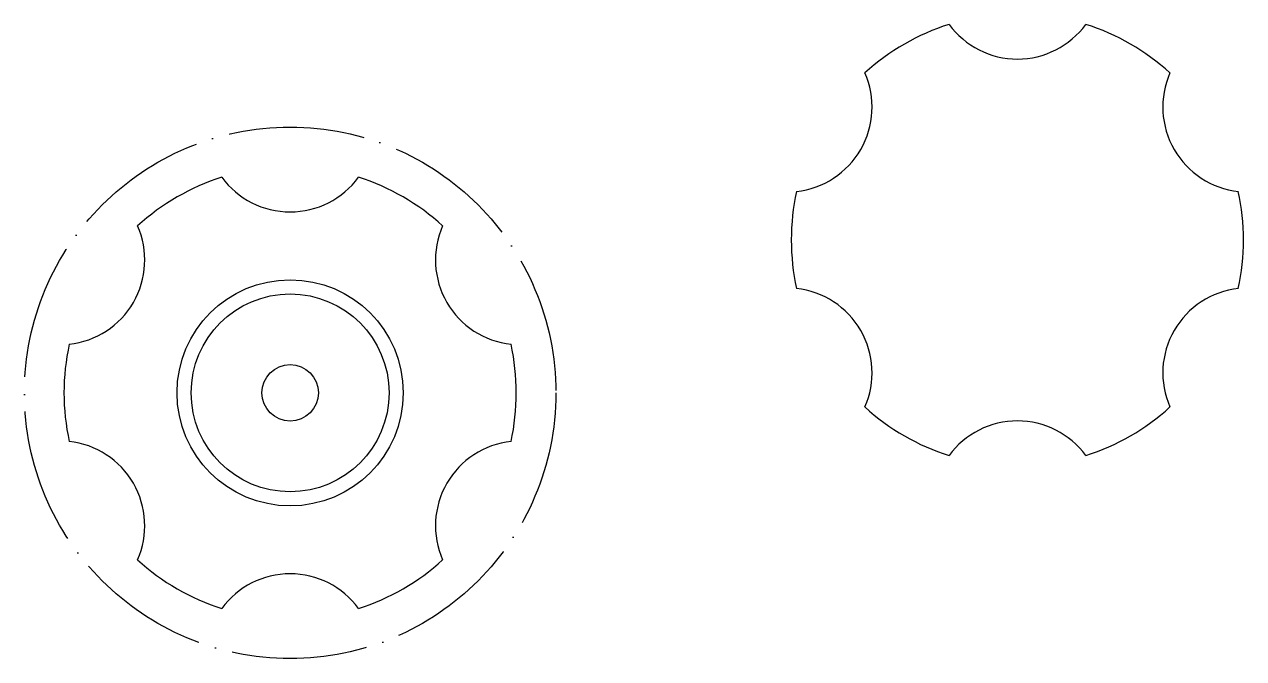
# Model space of a CAD drawing. Header units: millimetres. Extents: x 3381 to 3596, y 1391 to 1503.
import ezdxf

# ---------------------------------------------------------------- set-up
doc = ezdxf.new("R2010")
doc.units = ezdxf.units.MM
doc.linetypes.add('ACAD_ISO04W100', pattern=[30, 24, -3, 0, -3])

msp = doc.modelspace()

# ---------------------------------------------------------------- linework, layer by layer
at = {"linetype": 'ACAD_ISO04W100'}
msp.add_circle((3427.72, 1438.19), 47, dxfattribs=at)
for radius in [20, 17.5, 5]:
    msp.add_circle((3427.72, 1438.19), radius)
for centre, radius, start, end in [((3556.35, 1465.23), 40, 107.5998, 132.4002), ((3556.35, 1512.23), 15, 216.2628, 323.7372), ((3556.35, 1465.23), 40, 47.5998, 72.4002), ((3515.65, 1488.73), 15, 276.2628, 23.7372), ((3597.06, 1488.73), 15, 156.2628, 263.7372), ((3427.72, 1438.19), 40, 107.5998, 132.4002), ((3427.72, 1485.19), 15, 216.2628, 323.7372), ((3427.72, 1438.19), 40, 47.5998, 72.4002), ((3556.35, 1465.23), 40, 167.5998, 192.4002), ((3556.35, 1465.23), 40, 347.5998, 12.4002), ((3387.01, 1461.69), 15, 276.2628, 23.7372), ((3468.42, 1461.69), 15, 156.2628, 263.7372), ((3515.65, 1441.73), 15, 336.2628, 83.7372), ((3597.06, 1441.73), 15, 96.2628, 203.7372), ((3427.72, 1438.19), 40, 167.5998, 192.4002), ((3427.72, 1438.19), 40, 347.5998, 12.4002), ((3556.35, 1465.23), 40, 227.5998, 252.4002), ((3556.35, 1465.23), 40, 287.5998, 312.4002), ((3556.35, 1418.23), 15, 36.2628, 143.7372), ((3387.01, 1414.69), 15, 336.2628, 83.7372), ((3468.42, 1414.69), 15, 96.2628, 203.7372), ((3427.72, 1438.19), 40, 227.5998, 252.4002), ((3427.72, 1438.19), 40, 287.5998, 312.4002), ((3427.72, 1391.19), 15, 36.2628, 143.7372)]:
    msp.add_arc(centre, radius, start, end)

doc.saveas('drawing.dxf')
